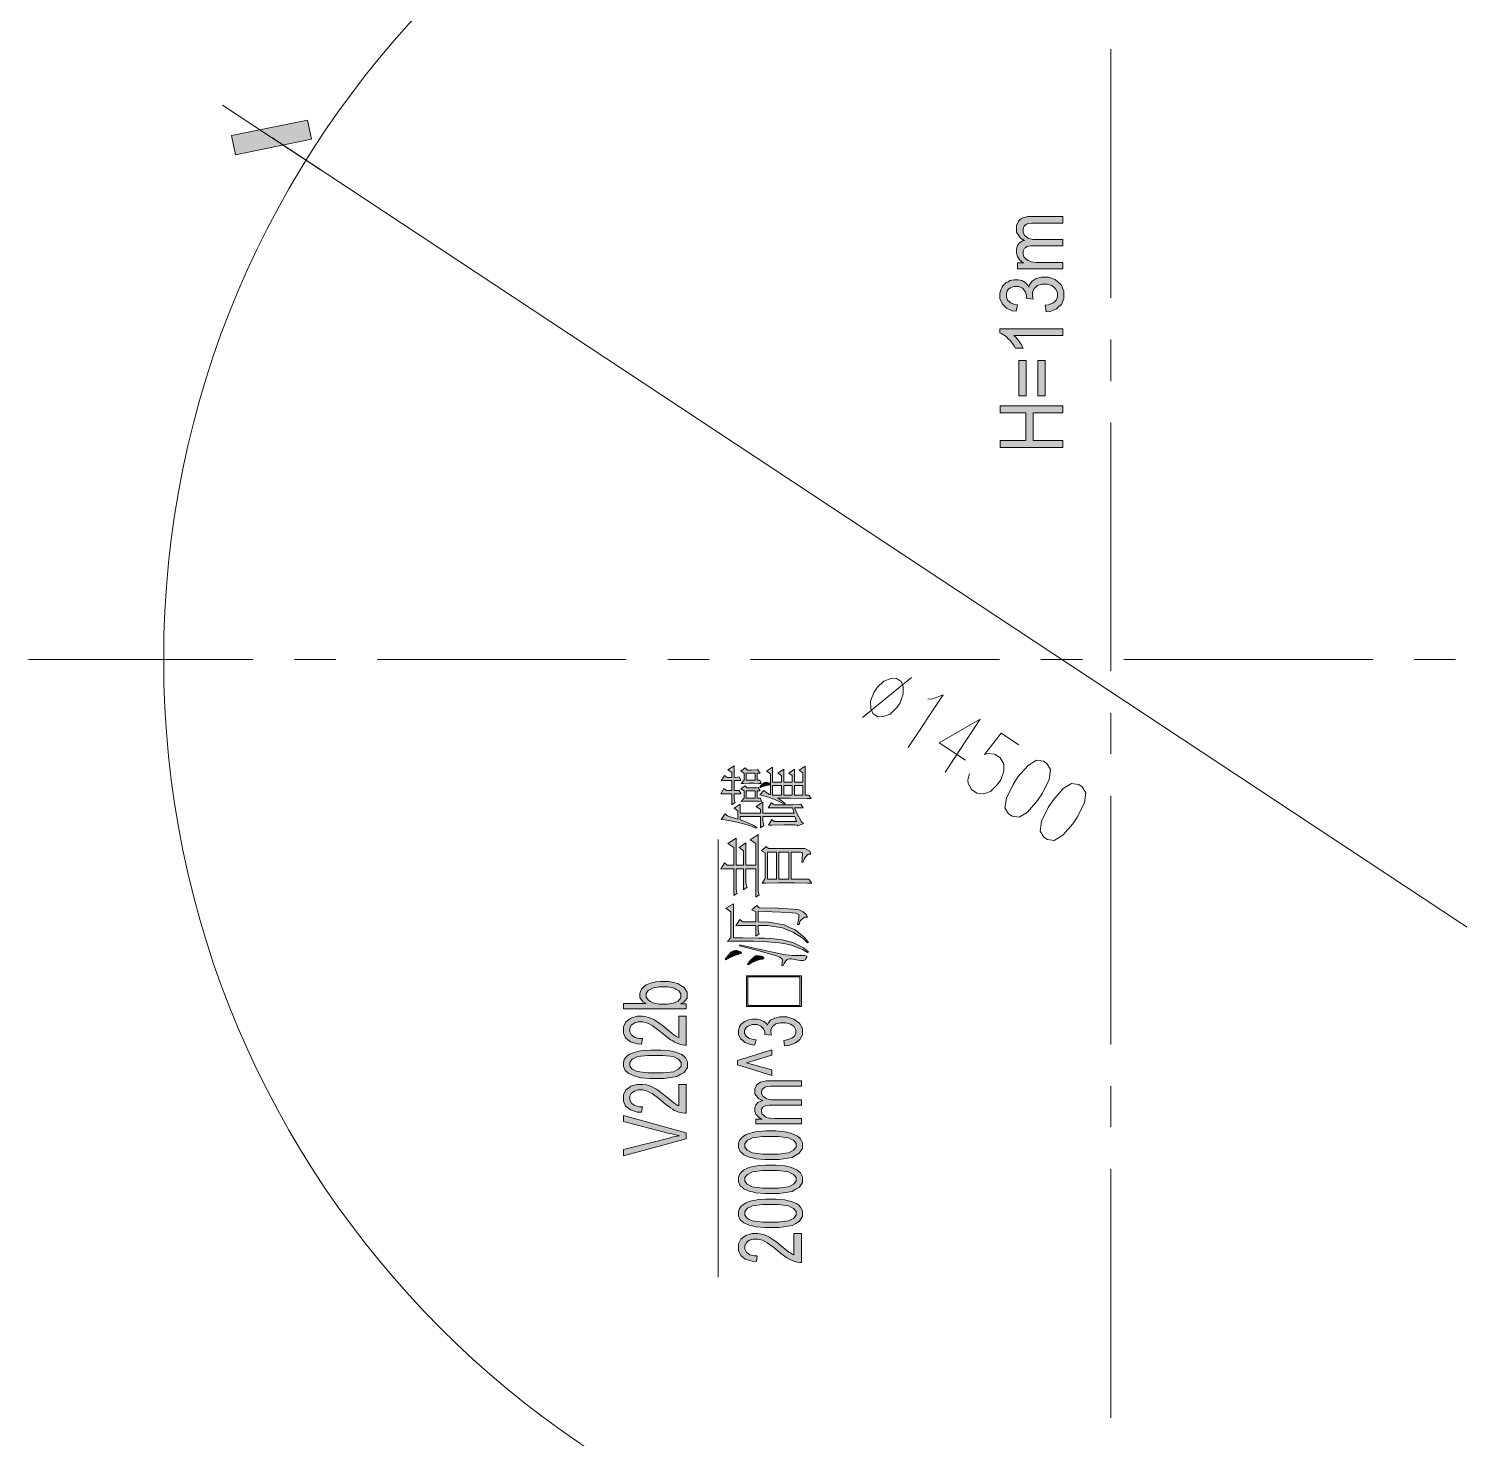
# Model space of a CAD drawing. Header units: millimetres. Extents: x 568 to 3948041, y -25191 to 63890.
# Drawn here: x 3867323 to 3878275, y 17324 to 28116 of the extents above; entities that cross this region are included whole.
import ezdxf

# ---------------------------------------------------------------- set-up
doc = ezdxf.new("R2010")
doc.units = ezdxf.units.MM

msp = doc.modelspace()

# ---------------------------------------------------------------- hatches: boundary and pattern name
h = msp.add_hatch(color=0)
h.dxf.hatch_style = 2
h.paths.add_polyline_path([(3869459, 27416), (3869489, 27269), (3868907, 27150), (3868877, 27297)])
h = msp.add_hatch(color=0)
h.dxf.hatch_style = 2
h.paths.add_polyline_path([(3875240, 26277), (3874892, 26277), (3874892, 26322), (3874941, 26322), (3874928, 26329), (3874907, 26347), (3874900, 26359), (3874892, 26371), (3874884, 26397), (3874884, 26412), (3874884, 26428), (3874892, 26455), (3874900, 26466), (3874908, 26476), (3874931, 26491), (3874945, 26495), (3874915, 26513), (3874884, 26558), (3874884, 26587), (3874884, 26609), (3874899, 26642), (3874913, 26654), (3874927, 26666), (3874971, 26678), (3875001, 26678), (3875240, 26678), (3875240, 26628), (3875020, 26628), (3875003, 26628), (3874978, 26625), (3874969, 26623), (3874962, 26620), (3874950, 26612), (3874944, 26605), (3874940, 26599), (3874935, 26584), (3874935, 26575), (3874935, 26559), (3874947, 26533), (3874960, 26524), (3874972, 26513), (3875010, 26503), (3875038, 26503), (3875240, 26503), (3875240, 26453), (3875013, 26453), (3874994, 26453), (3874965, 26447), (3874955, 26441), (3874945, 26435), (3874935, 26414), (3874935, 26400), (3874935, 26390), (3874941, 26370), (3874948, 26362), (3874955, 26353), (3874974, 26340), (3874987, 26336), (3874999, 26331), (3875036, 26327), (3875059, 26327), (3875240, 26327)])
h = msp.add_hatch(color=0)
h.dxf.hatch_style = 2
h.paths.add_polyline_path([(3875113, 25948), (3875105, 25998), (3875130, 26002), (3875166, 26016), (3875177, 26027), (3875188, 26037), (3875199, 26062), (3875199, 26077), (3875199, 26095), (3875184, 26125), (3875170, 26137), (3875156, 26149), (3875120, 26161), (3875099, 26161), (3875079, 26161), (3875045, 26150), (3875032, 26138), (3875019, 26127), (3875006, 26099), (3875006, 26081), (3875006, 26074), (3875009, 26056), (3875012, 26046), (3874960, 26052), (3874961, 26054), (3874961, 26058), (3874961, 26075), (3874951, 26104), (3874941, 26117), (3874931, 26130), (3874902, 26143), (3874881, 26143), (3874865, 26143), (3874838, 26133), (3874827, 26124), (3874817, 26115), (3874807, 26090), (3874807, 26076), (3874807, 26062), (3874817, 26037), (3874828, 26027), (3874839, 26018), (3874871, 26005), (3874893, 26002), (3874882, 25952), (3874852, 25957), (3874807, 25977), (3874791, 25994), (3874774, 26010), (3874758, 26051), (3874758, 26074), (3874758, 26091), (3874767, 26122), (3874775, 26136), (3874783, 26150), (3874806, 26172), (3874820, 26179), (3874835, 26187), (3874866, 26194), (3874883, 26194), (3874898, 26194), (3874926, 26187), (3874939, 26180), (3874952, 26172), (3874972, 26152), (3874979, 26138), (3874985, 26156), (3875005, 26184), (3875020, 26194), (3875036, 26204), (3875074, 26214), (3875098, 26214), (3875129, 26214), (3875182, 26195), (3875204, 26175), (3875226, 26156), (3875248, 26106), (3875248, 26077), (3875248, 26050), (3875229, 26005), (3875210, 25988), (3875191, 25970), (3875143, 25950)])
h = msp.add_hatch(color=0)
h.dxf.hatch_style = 2
h.paths.add_polyline_path([(3875240, 25818), (3875240, 25768), (3874865, 25768), (3874874, 25759), (3874895, 25736), (3874905, 25721), (3874915, 25707), (3874931, 25680), (3874935, 25669), (3874878, 25669), (3874867, 25689), (3874839, 25727), (3874822, 25742), (3874805, 25758), (3874773, 25780), (3874758, 25787), (3874758, 25818)])
h = msp.add_hatch(color=0)
h.dxf.hatch_style = 2
h.paths.add_polyline_path([(3874958, 25575), (3874958, 25306), (3874903, 25306), (3874903, 25575)])
h = msp.add_hatch(color=0)
h.dxf.hatch_style = 2
h.paths.add_polyline_path([(3875104, 25575), (3875104, 25306), (3875048, 25306), (3875048, 25575)])
h = msp.add_hatch(color=0)
h.dxf.hatch_style = 2
h.paths.add_polyline_path([(3875240, 24909), (3874760, 24909), (3874760, 24962), (3874957, 24962), (3874957, 25175), (3874760, 25175), (3874760, 25228), (3875240, 25228), (3875240, 25175), (3875013, 25175), (3875013, 24962), (3875240, 24962)])
h = msp.add_hatch(color=0)
h.dxf.hatch_style = 2
h.paths.add_polyline_path([(3872705, 22360), (3872680, 22360), (3872640, 22359), (3872623, 22358), (3872650, 22399), (3872670, 22384), (3872705, 22384), (3872705, 22421), (3872676, 22441), (3872723, 22473), (3872723, 22384), (3872730, 22384), (3872749, 22385), (3872761, 22387), (3872775, 22360), (3872723, 22360), (3872723, 22284), (3872761, 22284), (3872778, 22257), (3872761, 22258), (3872733, 22259), (3872723, 22259), (3872723, 22241), (3872723, 22228), (3872727, 22203), (3872732, 22192), (3872705, 22173), (3872705, 22259), (3872676, 22259), (3872634, 22258), (3872621, 22257), (3872644, 22299), (3872664, 22284), (3872705, 22284)])
h = msp.add_hatch(color=0)
h.paths.add_polyline_path([(3872931, 22337), (3872912, 22338), (3872873, 22340), (3872854, 22340), (3872835, 22340), (3872797, 22338), (3872778, 22337), (3872799, 22362), (3872799, 22417), (3872775, 22431), (3872808, 22456), (3872825, 22440), (3872856, 22440), (3872895, 22441), (3872904, 22441), (3872922, 22417), (3872901, 22417), (3872901, 22362), (3872919, 22362)])
h.paths.add_polyline_path([(3872816, 22362), (3872884, 22362), (3872884, 22417), (3872816, 22417)])
h = msp.add_hatch(color=0)
h.paths.add_polyline_path([(3873056, 22225), (3873072, 22214), (3873102, 22194), (3873115, 22184), (3873106, 22179), (3873083, 22193), (3873035, 22215), (3873012, 22223), (3872987, 22232), (3872941, 22246), (3872919, 22251), (3872952, 22284), (3872957, 22278), (3872970, 22268), (3872976, 22264), (3872983, 22261), (3872995, 22254), (3873001, 22251), (3873001, 22411), (3872972, 22431), (3873018, 22462), (3873018, 22347), (3873085, 22347), (3873085, 22399), (3873059, 22417), (3873103, 22446), (3873103, 22347), (3873167, 22347), (3873167, 22399), (3873141, 22417), (3873185, 22446), (3873185, 22347), (3873249, 22347), (3873249, 22419), (3873220, 22440), (3873267, 22470), (3873267, 22249), (3873296, 22249), (3873314, 22223), (3873283, 22223), (3873154, 22225)])
h.paths.add_polyline_path([(3873018, 22249), (3873085, 22249), (3873085, 22323), (3873018, 22323)])
h.paths.add_polyline_path([(3873103, 22249), (3873167, 22249), (3873167, 22323), (3873103, 22323)])
h.paths.add_polyline_path([(3873185, 22249), (3873249, 22249), (3873249, 22323), (3873185, 22323)])
h = msp.add_hatch(color=0)
h.dxf.hatch_style = 2
h.paths.add_polyline_path([(3872919, 22308), (3872929, 22321), (3872945, 22337), (3872952, 22340), (3872957, 22344), (3872969, 22347), (3872974, 22346), (3872980, 22346), (3872989, 22343), (3872993, 22340), (3872995, 22338), (3872998, 22333), (3872998, 22328), (3872986, 22324), (3872974, 22323), (3872960, 22320), (3872933, 22311), (3872922, 22305)])
h = msp.add_hatch(color=0)
h.paths.add_polyline_path([(3872933, 22200), (3872913, 22201), (3872873, 22202), (3872854, 22202), (3872835, 22202), (3872797, 22201), (3872778, 22200), (3872799, 22225), (3872799, 22280), (3872775, 22296), (3872808, 22319), (3872822, 22305), (3872854, 22305), (3872897, 22305), (3872907, 22306), (3872922, 22282), (3872901, 22282), (3872901, 22225), (3872925, 22225)])
h.paths.add_polyline_path([(3872816, 22225), (3872884, 22225), (3872884, 22282), (3872816, 22282)])
h = msp.add_hatch(color=0)
h.dxf.hatch_style = 2
h.paths.add_polyline_path([(3873170, 22151), (3872983, 22151), (3873009, 22190), (3873033, 22175), (3873056, 22175), (3873112, 22175), (3873144, 22175), (3873176, 22175), (3873221, 22176), (3873235, 22178), (3873252, 22151), (3873185, 22151), (3873205, 22105), (3873240, 22045), (3873255, 22030), (3873211, 22014), (3873205, 22017), (3873189, 22020), (3873179, 22020), (3873109, 22020), (3873012, 22019), (3872986, 22018), (3873012, 22061), (3873030, 22046), (3873200, 22046), (3873188, 22085), (3872942, 22085), (3872942, 22065), (3872942, 22052), (3872947, 22027), (3872951, 22016), (3872925, 21998), (3872925, 22085), (3872770, 22085), (3872770, 22058), (3872805, 22046), (3872868, 22018), (3872896, 22001), (3872890, 21995), (3872857, 22010), (3872788, 22032), (3872754, 22039), (3872720, 22047), (3872654, 22058), (3872623, 22061), (3872656, 22106), (3872670, 22090), (3872694, 22082), (3872735, 22069), (3872752, 22063), (3872752, 22128), (3872723, 22149), (3872770, 22179), (3872770, 22110), (3872925, 22110), (3872925, 22139), (3872892, 22161), (3872942, 22194), (3872942, 22110), (3873182, 22110)])
h = msp.add_hatch(color=0)
h.dxf.hatch_style = 2
h.paths.add_polyline_path([(3872621, 21682), (3872650, 21731), (3872670, 21713), (3872721, 21713), (3872721, 21846), (3872676, 21877), (3872738, 21918), (3872738, 21713), (3872796, 21713), (3872796, 21821), (3872761, 21848), (3872814, 21883), (3872814, 21713), (3872890, 21713), (3872890, 21877), (3872846, 21907), (3872907, 21948), (3872907, 21535), (3872907, 21521), (3872911, 21497), (3872916, 21486), (3872890, 21467), (3872890, 21684), (3872814, 21684), (3872814, 21592), (3872814, 21579), (3872818, 21554), (3872822, 21543), (3872796, 21524), (3872796, 21684), (3872738, 21684), (3872738, 21547), (3872738, 21533), (3872742, 21509), (3872746, 21498), (3872721, 21480), (3872721, 21684), (3872694, 21684), (3872644, 21683)])
h = msp.add_hatch(color=0)
h.paths.add_polyline_path([(3872937, 21574), (3872960, 21609), (3872960, 21807), (3872934, 21821), (3872969, 21854), (3872986, 21840), (3873235, 21840), (3873265, 21840), (3873303, 21818), (3873311, 21795), (3873290, 21795), (3873261, 21765), (3873252, 21736), (3873241, 21736), (3873244, 21765), (3873246, 21799), (3873246, 21803), (3873245, 21807), (3873235, 21811), (3873227, 21811), (3873159, 21811), (3873159, 21604), (3873296, 21604), (3873317, 21574), (3873285, 21574), (3873189, 21576), (3873125, 21576), (3873062, 21576), (3872967, 21574)])
h.paths.add_polyline_path([(3873065, 21604), (3873141, 21604), (3873141, 21811), (3873065, 21811)])
h.paths.add_polyline_path([(3872978, 21604), (3873048, 21604), (3873048, 21811), (3872978, 21811)])
h = msp.add_hatch(color=0)
h.dxf.hatch_style = 2
h.paths.add_polyline_path([(3872673, 21127), (3872699, 21156), (3872699, 21355), (3872661, 21382), (3872718, 21416), (3872718, 21156), (3872790, 21156), (3872910, 21154), (3872957, 21153), (3873004, 21151), (3873091, 21140), (3873132, 21129), (3873173, 21119), (3873254, 21079), (3873293, 21049), (3873285, 21043), (3873247, 21067), (3873163, 21100), (3873116, 21109), (3873071, 21118), (3872949, 21128), (3872874, 21129), (3872798, 21129), (3872699, 21129)])
h = msp.add_hatch(color=0)
h.dxf.hatch_style = 2
h.paths.add_polyline_path([(3872890, 21168), (3872890, 21250), (3872831, 21251), (3872755, 21250), (3872737, 21248), (3872767, 21295), (3872787, 21279), (3872890, 21277), (3872890, 21355), (3872860, 21369), (3872898, 21402), (3872916, 21385), (3873055, 21382), (3873213, 21372), (3873232, 21364), (3873251, 21356), (3873277, 21332), (3873285, 21315), (3873263, 21315), (3873230, 21286), (3873220, 21258), (3873208, 21258), (3873213, 21280), (3873218, 21311), (3873219, 21321), (3873220, 21331), (3873195, 21344), (3873170, 21347), (3873146, 21350), (3873014, 21356), (3872907, 21359), (3872907, 21277), (3872986, 21276), (3873107, 21255), (3873148, 21236), (3873190, 21217), (3873263, 21159), (3873293, 21121), (3873285, 21117), (3873251, 21150), (3873176, 21199), (3873135, 21215), (3873094, 21232), (3872980, 21249), (3872907, 21250), (3872907, 21236), (3872907, 21223), (3872911, 21198), (3872916, 21187)])
h = msp.add_hatch(color=0)
h.dxf.hatch_style = 2
h.paths.add_polyline_path([(3872656, 20993), (3872675, 21019), (3872703, 21049), (3872713, 21052), (3872722, 21055), (3872735, 21058), (3872737, 21058), (3872745, 21058), (3872759, 21054), (3872767, 21050), (3872774, 21047), (3872781, 21043), (3872781, 21038), (3872768, 21032), (3872755, 21029), (3872735, 21024), (3872688, 21003), (3872661, 20988)])
h = msp.add_hatch(color=0)
h.dxf.hatch_style = 2
h.paths.add_polyline_path([(3872767, 21103), (3872912, 21070), (3873078, 21034), (3873099, 21029), (3873120, 21025), (3873168, 21021), (3873194, 21021), (3873220, 21021), (3873255, 21021), (3873263, 21020), (3873271, 21019), (3873279, 21015), (3873279, 21011), (3873279, 21008), (3873275, 20999), (3873271, 20993), (3873268, 20988), (3873254, 20982), (3873244, 20982), (3873235, 20982), (3873213, 20985), (3873200, 20988), (3873186, 20991), (3873163, 20994), (3873156, 20994), (3873146, 20994), (3873130, 20989), (3873124, 20984), (3873118, 20979), (3873106, 20958), (3873100, 20943), (3873089, 20943), (3873091, 20963), (3873094, 20986), (3873093, 20989), (3873092, 20993), (3873080, 21003), (3873069, 21010), (3873056, 21016), (3872904, 21059), (3872764, 21094)])
h = msp.add_hatch(color=0)
h.dxf.hatch_style = 2
h.paths.add_polyline_path([(3872825, 20953), (3872849, 20985), (3872886, 21018), (3872900, 21018), (3872914, 21018), (3872934, 21015), (3872939, 21012), (3872945, 21008), (3872952, 21003), (3872952, 20999), (3872937, 20993), (3872922, 20990), (3872903, 20985), (3872857, 20964), (3872831, 20949)])
h = msp.add_hatch(color=0)
h.paths.add_polyline_path([(3872357, 20650), (3872357, 20611), (3871877, 20611), (3871877, 20653), (3872049, 20653), (3872025, 20666), (3872002, 20699), (3872002, 20719), (3872002, 20730), (3872009, 20752), (3872015, 20762), (3872022, 20771), (3872039, 20788), (3872051, 20795), (3872063, 20801), (3872091, 20812), (3872107, 20815), (3872124, 20819), (3872159, 20822), (3872178, 20822), (3872223, 20822), (3872292, 20807), (3872316, 20791), (3872341, 20776), (3872365, 20739), (3872365, 20717), (3872365, 20695), (3872339, 20662), (3872314, 20650)])
h.paths.add_polyline_path([(3872181, 20649), (3872212, 20649), (3872257, 20655), (3872272, 20661), (3872294, 20671), (3872316, 20697), (3872316, 20714), (3872316, 20727), (3872300, 20750), (3872283, 20760), (3872266, 20770), (3872216, 20780), (3872183, 20780), (3872149, 20780), (3872099, 20771), (3872082, 20761), (3872066, 20752), (3872050, 20729), (3872050, 20715), (3872050, 20702), (3872067, 20679), (3872084, 20669), (3872101, 20659), (3872149, 20649)])
h = msp.add_hatch(color=0)
h.paths.add_polyline_path([(3873238, 20629), (3872819, 20629), (3872819, 20864), (3873238, 20864)])
h.paths.add_polyline_path([(3873227, 20637), (3873227, 20857), (3872829, 20857), (3872829, 20637)])
h = msp.add_hatch(color=0)
h.dxf.hatch_style = 2
h.paths.add_polyline_path([(3872301, 20556), (3872357, 20556), (3872357, 20335), (3872347, 20334), (3872326, 20336), (3872316, 20339), (3872300, 20343), (3872268, 20357), (3872253, 20366), (3872237, 20376), (3872201, 20402), (3872180, 20420), (3872148, 20447), (3872097, 20484), (3872079, 20494), (3872060, 20503), (3872025, 20513), (3872008, 20513), (3871990, 20513), (3871961, 20505), (3871949, 20496), (3871936, 20487), (3871924, 20464), (3871924, 20450), (3871924, 20435), (3871937, 20411), (3871950, 20402), (3871963, 20393), (3871998, 20385), (3872021, 20384), (3872014, 20342), (3871981, 20344), (3871929, 20360), (3871911, 20375), (3871893, 20389), (3871876, 20427), (3871876, 20451), (3871876, 20475), (3871895, 20513), (3871914, 20528), (3871933, 20541), (3871981, 20556), (3872009, 20556), (3872023, 20556), (3872052, 20551), (3872066, 20547), (3872079, 20544), (3872109, 20530), (3872124, 20520), (3872139, 20510), (3872182, 20479), (3872208, 20456), (3872231, 20438), (3872261, 20414), (3872269, 20409), (3872277, 20404), (3872293, 20395), (3872301, 20392)])
h = msp.add_hatch(color=0)
h.dxf.hatch_style = 2
h.paths.add_polyline_path([(3873110, 20330), (3873103, 20371), (3873128, 20375), (3873164, 20387), (3873175, 20395), (3873186, 20404), (3873197, 20425), (3873197, 20437), (3873197, 20452), (3873182, 20476), (3873168, 20487), (3873154, 20496), (3873118, 20506), (3873097, 20506), (3873077, 20506), (3873043, 20497), (3873031, 20487), (3873017, 20478), (3873004, 20455), (3873004, 20440), (3873004, 20435), (3873007, 20420), (3873010, 20411), (3872958, 20416), (3872959, 20418), (3872959, 20421), (3872959, 20436), (3872949, 20459), (3872939, 20470), (3872929, 20480), (3872900, 20491), (3872879, 20491), (3872863, 20491), (3872836, 20483), (3872825, 20476), (3872815, 20468), (3872804, 20449), (3872804, 20436), (3872804, 20424), (3872816, 20404), (3872826, 20396), (3872837, 20388), (3872869, 20378), (3872891, 20376), (3872880, 20334), (3872850, 20338), (3872805, 20355), (3872789, 20369), (3872772, 20382), (3872756, 20415), (3872756, 20435), (3872756, 20449), (3872765, 20474), (3872773, 20486), (3872781, 20497), (3872804, 20515), (3872819, 20521), (3872833, 20528), (3872864, 20534), (3872881, 20534), (3872896, 20534), (3872924, 20528), (3872937, 20521), (3872950, 20516), (3872970, 20499), (3872977, 20487), (3872983, 20502), (3873003, 20525), (3873018, 20534), (3873034, 20541), (3873072, 20550), (3873096, 20550), (3873127, 20550), (3873180, 20534), (3873202, 20518), (3873224, 20502), (3873246, 20461), (3873246, 20436), (3873246, 20414), (3873227, 20378), (3873208, 20363), (3873189, 20349), (3873141, 20332)])
h = msp.add_hatch(color=0)
h.paths.add_polyline_path([(3872121, 20079), (3872079, 20079), (3872009, 20085), (3871984, 20091), (3871958, 20098), (3871917, 20116), (3871904, 20127), (3871889, 20139), (3871876, 20170), (3871876, 20188), (3871876, 20202), (3871883, 20225), (3871891, 20236), (3871899, 20246), (3871921, 20262), (3871936, 20269), (3871951, 20276), (3871987, 20286), (3872007, 20290), (3872028, 20294), (3872085, 20297), (3872121, 20297), (3872163, 20297), (3872231, 20291), (3872257, 20285), (3872283, 20279), (3872323, 20262), (3872338, 20249), (3872351, 20237), (3872366, 20207), (3872366, 20188), (3872366, 20164), (3872341, 20126), (3872316, 20112), (3872286, 20095), (3872189, 20079)])
h.paths.add_polyline_path([(3872121, 20121), (3872180, 20121), (3872259, 20131), (3872278, 20141), (3872297, 20150), (3872317, 20174), (3872317, 20188), (3872317, 20202), (3872297, 20226), (3872278, 20236), (3872259, 20246), (3872180, 20256), (3872121, 20256), (3872062, 20256), (3871983, 20246), (3871964, 20236), (3871944, 20227), (3871924, 20202), (3871924, 20188), (3871924, 20174), (3871942, 20151), (3871959, 20142), (3871981, 20132), (3872062, 20121)])
h = msp.add_hatch(color=0)
h.dxf.hatch_style = 2
h.paths.add_polyline_path([(3873012, 20145), (3873012, 20103), (3872750, 20183), (3872750, 20217), (3873012, 20298), (3873012, 20257), (3872818, 20200)])
h = msp.add_hatch(color=0)
h.dxf.hatch_style = 2
h.paths.add_polyline_path([(3873238, 19731), (3872890, 19731), (3872890, 19767), (3872939, 19767), (3872926, 19773), (3872905, 19788), (3872898, 19798), (3872890, 19807), (3872882, 19829), (3872882, 19841), (3872882, 19854), (3872890, 19876), (3872898, 19886), (3872906, 19894), (3872929, 19906), (3872943, 19910), (3872913, 19924), (3872882, 19962), (3872882, 19985), (3872882, 20003), (3872897, 20031), (3872911, 20041), (3872925, 20050), (3872969, 20060), (3872999, 20060), (3873238, 20060), (3873238, 20019), (3873018, 20019), (3873001, 20019), (3872976, 20017), (3872967, 20015), (3872960, 20013), (3872948, 20006), (3872942, 20000), (3872938, 19995), (3872933, 19983), (3872933, 19976), (3872933, 19963), (3872945, 19942), (3872958, 19933), (3872970, 19924), (3873008, 19916), (3873036, 19916), (3873238, 19916), (3873238, 19875), (3873012, 19875), (3872992, 19875), (3872963, 19870), (3872953, 19865), (3872943, 19860), (3872933, 19843), (3872933, 19832), (3872933, 19823), (3872939, 19807), (3872946, 19800), (3872953, 19792), (3872972, 19781), (3872984, 19778), (3872997, 19775), (3873034, 19772), (3873057, 19772), (3873238, 19772)])
h = msp.add_hatch(color=0)
h.dxf.hatch_style = 2
h.paths.add_polyline_path([(3872301, 20034), (3872357, 20034), (3872357, 19813), (3872347, 19813), (3872326, 19815), (3872316, 19818), (3872300, 19822), (3872268, 19835), (3872253, 19845), (3872237, 19854), (3872201, 19881), (3872180, 19898), (3872148, 19926), (3872097, 19963), (3872079, 19972), (3872060, 19982), (3872025, 19992), (3872008, 19992), (3871990, 19992), (3871961, 19983), (3871949, 19974), (3871936, 19965), (3871924, 19943), (3871924, 19929), (3871924, 19914), (3871937, 19890), (3871950, 19881), (3871963, 19872), (3871998, 19863), (3872021, 19863), (3872014, 19820), (3871981, 19822), (3871929, 19839), (3871911, 19854), (3871893, 19867), (3871876, 19905), (3871876, 19930), (3871876, 19954), (3871895, 19992), (3871914, 20006), (3871933, 20020), (3871981, 20034), (3872009, 20034), (3872023, 20034), (3872052, 20030), (3872066, 20026), (3872079, 20022), (3872109, 20008), (3872124, 19999), (3872139, 19989), (3872182, 19957), (3872208, 19935), (3872231, 19917), (3872261, 19893), (3872269, 19888), (3872277, 19883), (3872293, 19873), (3872301, 19870)])
h = msp.add_hatch(color=0)
h.dxf.hatch_style = 2
h.paths.add_polyline_path([(3872357, 19618), (3871877, 19488), (3871877, 19536), (3872226, 19623), (3872247, 19629), (3872287, 19637), (3872305, 19641), (3872285, 19645), (3872246, 19654), (3872226, 19659), (3871877, 19750), (3871877, 19795), (3872357, 19664)])
h = msp.add_hatch(color=0)
h.paths.add_polyline_path([(3873001, 19459), (3872958, 19459), (3872890, 19465), (3872864, 19471), (3872838, 19477), (3872798, 19495), (3872784, 19507), (3872770, 19519), (3872756, 19550), (3872756, 19568), (3872756, 19581), (3872764, 19605), (3872771, 19615), (3872779, 19625), (3872802, 19642), (3872816, 19649), (3872831, 19655), (3872866, 19666), (3872888, 19670), (3872909, 19674), (3872965, 19677), (3873001, 19677), (3873043, 19677), (3873112, 19671), (3873138, 19665), (3873163, 19659), (3873204, 19641), (3873218, 19629), (3873232, 19617), (3873246, 19586), (3873246, 19568), (3873246, 19544), (3873221, 19506), (3873196, 19491), (3873167, 19475), (3873069, 19459)])
h.paths.add_polyline_path([(3873001, 19500), (3873060, 19500), (3873139, 19510), (3873159, 19520), (3873178, 19530), (3873198, 19554), (3873198, 19568), (3873198, 19582), (3873178, 19606), (3873158, 19615), (3873139, 19625), (3873060, 19635), (3873001, 19635), (3872942, 19635), (3872863, 19625), (3872844, 19615), (3872825, 19606), (3872805, 19582), (3872805, 19567), (3872805, 19553), (3872822, 19530), (3872839, 19522), (3872861, 19511), (3872942, 19500)])
h = msp.add_hatch(color=0)
h.paths.add_polyline_path([(3873001, 19198), (3872958, 19198), (3872890, 19204), (3872864, 19210), (3872838, 19216), (3872798, 19234), (3872784, 19247), (3872770, 19258), (3872756, 19288), (3872756, 19307), (3872756, 19320), (3872764, 19344), (3872771, 19354), (3872779, 19364), (3872802, 19382), (3872816, 19388), (3872831, 19395), (3872866, 19405), (3872888, 19408), (3872909, 19412), (3872965, 19416), (3873001, 19416), (3873043, 19416), (3873112, 19410), (3873138, 19404), (3873163, 19398), (3873204, 19380), (3873218, 19368), (3873232, 19356), (3873246, 19326), (3873246, 19307), (3873246, 19283), (3873221, 19244), (3873196, 19231), (3873167, 19214), (3873069, 19198)])
h.paths.add_polyline_path([(3873001, 19240), (3873060, 19240), (3873139, 19250), (3873159, 19260), (3873178, 19269), (3873198, 19293), (3873198, 19307), (3873198, 19321), (3873178, 19345), (3873158, 19354), (3873139, 19364), (3873060, 19374), (3873001, 19374), (3872942, 19374), (3872863, 19364), (3872844, 19354), (3872825, 19345), (3872805, 19321), (3872805, 19307), (3872805, 19292), (3872822, 19269), (3872839, 19261), (3872861, 19250), (3872942, 19240)])
h = msp.add_hatch(color=0)
h.paths.add_polyline_path([(3873001, 18937), (3872958, 18937), (3872890, 18943), (3872864, 18950), (3872838, 18956), (3872798, 18974), (3872784, 18985), (3872770, 18997), (3872756, 19028), (3872756, 19046), (3872756, 19060), (3872764, 19083), (3872771, 19094), (3872779, 19104), (3872802, 19120), (3872816, 19127), (3872831, 19134), (3872866, 19144), (3872888, 19148), (3872909, 19152), (3872965, 19155), (3873001, 19155), (3873043, 19155), (3873112, 19149), (3873138, 19143), (3873163, 19137), (3873204, 19120), (3873218, 19108), (3873232, 19095), (3873246, 19065), (3873246, 19046), (3873246, 19022), (3873221, 18984), (3873196, 18970), (3873167, 18953), (3873069, 18937)])
h.paths.add_polyline_path([(3873001, 18979), (3873060, 18979), (3873139, 18989), (3873159, 18999), (3873178, 19008), (3873198, 19032), (3873198, 19046), (3873198, 19060), (3873178, 19084), (3873158, 19094), (3873139, 19104), (3873060, 19114), (3873001, 19114), (3872942, 19114), (3872863, 19104), (3872844, 19094), (3872825, 19085), (3872805, 19060), (3872805, 19046), (3872805, 19032), (3872822, 19009), (3872839, 19000), (3872861, 18990), (3872942, 18979)])
h = msp.add_hatch(color=0)
h.dxf.hatch_style = 2
h.paths.add_polyline_path([(3873181, 18893), (3873238, 18893), (3873238, 18671), (3873227, 18671), (3873207, 18673), (3873197, 18676), (3873181, 18680), (3873149, 18694), (3873133, 18703), (3873117, 18713), (3873081, 18739), (3873061, 18757), (3873028, 18784), (3872977, 18821), (3872959, 18830), (3872940, 18840), (3872904, 18850), (3872888, 18850), (3872870, 18850), (3872841, 18841), (3872829, 18833), (3872817, 18823), (3872805, 18801), (3872805, 18787), (3872805, 18772), (3872818, 18748), (3872831, 18739), (3872843, 18730), (3872879, 18721), (3872901, 18721), (3872895, 18678), (3872861, 18681), (3872809, 18697), (3872791, 18712), (3872774, 18725), (3872756, 18763), (3872756, 18788), (3872756, 18812), (3872775, 18850), (3872794, 18864), (3872813, 18878), (3872861, 18893), (3872889, 18893), (3872904, 18893), (3872932, 18888), (3872946, 18884), (3872960, 18880), (3872989, 18866), (3873005, 18857), (3873020, 18847), (3873062, 18815), (3873089, 18793), (3873111, 18775), (3873141, 18750), (3873149, 18746), (3873157, 18741), (3873173, 18731), (3873181, 18728)])

# ---------------------------------------------------------------- linework, layer by layer
at = {"color": 0, "lineweight": 0}
for points in [[(3875606, 26053), (3875606, 27958)], [(3869558, 27035), (3868807, 27531)], [(3881275, 19293), (3869185, 27282)], [(3875606, 25418), (3875606, 25736)], [(3875606, 23196), (3875606, 25100)], [(3867323, 23287), (3869040, 23287)], [(3869358, 23287), (3869675, 23287)], [(3869992, 23287), (3871897, 23287)], [(3872215, 23287), (3872532, 23287)], [(3872850, 23287), (3874754, 23287)], [(3875071, 23287), (3875389, 23287)], [(3875706, 23287), (3877611, 23287)], [(3877929, 23287), (3878245, 23287)], [(3874081, 23148), (3873706, 22843)], [(3874205, 22983), (3874245, 22985), (3874323, 23016), (3874056, 22612)], [(3874606, 22829), (3874293, 22648), (3874495, 22515)], [(3874606, 22829), (3874339, 22425)], [(3875606, 22561), (3875606, 22879)], [(3874903, 22633), (3874768, 22722), (3874640, 22558), (3874666, 22568), (3874719, 22561), (3874760, 22534), (3874787, 22488), (3874789, 22431), (3874764, 22365), (3874738, 22327), (3874687, 22277), (3874634, 22257), (3874582, 22264), (3874541, 22291), (3874514, 22337), (3874513, 22365), (3874525, 22412)], [(3875606, 20339), (3875606, 22244)], [(3872600, 18559), (3872600, 21909)], [(3875606, 19705), (3875606, 20022)], [(3875606, 17482), (3875606, 19387)]]:
    msp.add_lwpolyline(points, dxfattribs=at)
for points in [[(3869459, 27416), (3869489, 27269), (3868907, 27150), (3868877, 27297)], [(3875240, 26277), (3874892, 26277), (3874892, 26322), (3874941, 26322), (3874928, 26329), (3874907, 26347), (3874900, 26359), (3874892, 26371), (3874884, 26397), (3874884, 26412), (3874884, 26428), (3874892, 26455), (3874900, 26466), (3874908, 26476), (3874931, 26491), (3874945, 26495), (3874915, 26513), (3874884, 26558), (3874884, 26587), (3874884, 26609), (3874899, 26642), (3874913, 26654), (3874927, 26666), (3874971, 26678), (3875001, 26678), (3875240, 26678), (3875240, 26628), (3875020, 26628), (3875003, 26628), (3874978, 26625), (3874969, 26623), (3874962, 26620), (3874950, 26612), (3874944, 26605), (3874940, 26599), (3874935, 26584), (3874935, 26575), (3874935, 26559), (3874947, 26533), (3874960, 26524), (3874972, 26513), (3875010, 26503), (3875038, 26503), (3875240, 26503), (3875240, 26453), (3875013, 26453), (3874994, 26453), (3874965, 26447), (3874955, 26441), (3874945, 26435), (3874935, 26414), (3874935, 26400), (3874935, 26390), (3874941, 26370), (3874948, 26362), (3874955, 26353), (3874974, 26340), (3874987, 26336), (3874999, 26331), (3875036, 26327), (3875059, 26327), (3875240, 26327)], [(3875113, 25948), (3875105, 25998), (3875130, 26002), (3875166, 26016), (3875177, 26027), (3875188, 26037), (3875199, 26062), (3875199, 26077), (3875199, 26095), (3875184, 26125), (3875170, 26137), (3875156, 26149), (3875120, 26161), (3875099, 26161), (3875079, 26161), (3875045, 26150), (3875032, 26138), (3875019, 26127), (3875006, 26099), (3875006, 26081), (3875006, 26074), (3875009, 26056), (3875012, 26046), (3874960, 26052), (3874961, 26054), (3874961, 26058), (3874961, 26075), (3874951, 26104), (3874941, 26117), (3874931, 26130), (3874902, 26143), (3874881, 26143), (3874865, 26143), (3874838, 26133), (3874827, 26124), (3874817, 26115), (3874807, 26090), (3874807, 26076), (3874807, 26062), (3874817, 26037), (3874828, 26027), (3874839, 26018), (3874871, 26005), (3874893, 26002), (3874882, 25952), (3874852, 25957), (3874807, 25977), (3874791, 25994), (3874774, 26010), (3874758, 26051), (3874758, 26074), (3874758, 26091), (3874767, 26122), (3874775, 26136), (3874783, 26150), (3874806, 26172), (3874820, 26179), (3874835, 26187), (3874866, 26194), (3874883, 26194), (3874898, 26194), (3874926, 26187), (3874939, 26180), (3874952, 26172), (3874972, 26152), (3874979, 26138), (3874985, 26156), (3875005, 26184), (3875020, 26194), (3875036, 26204), (3875074, 26214), (3875098, 26214), (3875129, 26214), (3875182, 26195), (3875204, 26175), (3875226, 26156), (3875248, 26106), (3875248, 26077), (3875248, 26050), (3875229, 26005), (3875210, 25988), (3875191, 25970), (3875143, 25950)], [(3875240, 25818), (3875240, 25768), (3874865, 25768), (3874874, 25759), (3874895, 25736), (3874905, 25721), (3874915, 25707), (3874931, 25680), (3874935, 25669), (3874878, 25669), (3874867, 25689), (3874839, 25727), (3874822, 25742), (3874805, 25758), (3874773, 25780), (3874758, 25787), (3874758, 25818)], [(3874958, 25575), (3874958, 25306), (3874903, 25306), (3874903, 25575)], [(3875104, 25575), (3875104, 25306), (3875048, 25306), (3875048, 25575)], [(3875240, 24909), (3874760, 24909), (3874760, 24962), (3874957, 24962), (3874957, 25175), (3874760, 25175), (3874760, 25228), (3875240, 25228), (3875240, 25175), (3875013, 25175), (3875013, 24962), (3875240, 24962)], [(3873963, 23143), (3873922, 23142), (3873870, 23121), (3873818, 23073), (3873793, 23034), (3873768, 22967), (3873770, 22911), (3873784, 22874), (3873824, 22847), (3873865, 22849), (3873917, 22869), (3873968, 22918), (3873994, 22956), (3874018, 23023), (3874017, 23080), (3874003, 23117)], [(3872705, 22360), (3872680, 22360), (3872640, 22359), (3872623, 22358), (3872650, 22399), (3872670, 22384), (3872705, 22384), (3872705, 22421), (3872676, 22441), (3872723, 22473), (3872723, 22384), (3872730, 22384), (3872749, 22385), (3872761, 22387), (3872775, 22360), (3872723, 22360), (3872723, 22284), (3872761, 22284), (3872778, 22257), (3872761, 22258), (3872733, 22259), (3872723, 22259), (3872723, 22241), (3872723, 22228), (3872727, 22203), (3872732, 22192), (3872705, 22173), (3872705, 22259), (3872676, 22259), (3872634, 22258), (3872621, 22257), (3872644, 22299), (3872664, 22284), (3872705, 22284)], [(3872931, 22337), (3872912, 22338), (3872873, 22340), (3872854, 22340), (3872835, 22340), (3872797, 22338), (3872778, 22337), (3872799, 22362), (3872799, 22417), (3872775, 22431), (3872808, 22456), (3872825, 22440), (3872856, 22440), (3872895, 22441), (3872904, 22441), (3872922, 22417), (3872901, 22417), (3872901, 22362), (3872919, 22362)], [(3873056, 22225), (3873072, 22214), (3873102, 22194), (3873115, 22184), (3873106, 22179), (3873083, 22193), (3873035, 22215), (3873012, 22223), (3872987, 22232), (3872941, 22246), (3872919, 22251), (3872952, 22284), (3872957, 22278), (3872970, 22268), (3872976, 22264), (3872983, 22261), (3872995, 22254), (3873001, 22251), (3873001, 22411), (3872972, 22431), (3873018, 22462), (3873018, 22347), (3873085, 22347), (3873085, 22399), (3873059, 22417), (3873103, 22446), (3873103, 22347), (3873167, 22347), (3873167, 22399), (3873141, 22417), (3873185, 22446), (3873185, 22347), (3873249, 22347), (3873249, 22419), (3873220, 22440), (3873267, 22470), (3873267, 22249), (3873296, 22249), (3873314, 22223), (3873283, 22223), (3873154, 22225)], [(3875091, 22508), (3875038, 22516), (3874973, 22476), (3874896, 22388), (3874858, 22330), (3874808, 22226), (3874796, 22150), (3874824, 22104), (3874851, 22087), (3874904, 22079), (3874969, 22118), (3875046, 22206), (3875085, 22264), (3875135, 22369), (3875146, 22444), (3875118, 22491)], [(3872816, 22362), (3872884, 22362), (3872884, 22417), (3872816, 22417)], [(3872919, 22308), (3872929, 22321), (3872945, 22337), (3872952, 22340), (3872957, 22344), (3872969, 22347), (3872974, 22346), (3872980, 22346), (3872989, 22343), (3872993, 22340), (3872995, 22338), (3872998, 22333), (3872998, 22328), (3872986, 22324), (3872974, 22323), (3872960, 22320), (3872933, 22311), (3872922, 22305)], [(3872933, 22200), (3872913, 22201), (3872873, 22202), (3872854, 22202), (3872835, 22202), (3872797, 22201), (3872778, 22200), (3872799, 22225), (3872799, 22280), (3872775, 22296), (3872808, 22319), (3872822, 22305), (3872854, 22305), (3872897, 22305), (3872907, 22306), (3872922, 22282), (3872901, 22282), (3872901, 22225), (3872925, 22225)], [(3872816, 22225), (3872884, 22225), (3872884, 22282), (3872816, 22282)], [(3873018, 22249), (3873085, 22249), (3873085, 22323), (3873018, 22323)], [(3873103, 22249), (3873167, 22249), (3873167, 22323), (3873103, 22323)], [(3873185, 22249), (3873249, 22249), (3873249, 22323), (3873185, 22323)], [(3875361, 22330), (3875307, 22337), (3875242, 22298), (3875165, 22210), (3875127, 22153), (3875077, 22048), (3875066, 21972), (3875093, 21926), (3875121, 21908), (3875174, 21900), (3875239, 21941), (3875316, 22028), (3875354, 22086), (3875404, 22191), (3875415, 22267), (3875388, 22312)], [(3873170, 22151), (3872983, 22151), (3873009, 22190), (3873033, 22175), (3873056, 22175), (3873112, 22175), (3873144, 22175), (3873176, 22175), (3873221, 22176), (3873235, 22178), (3873252, 22151), (3873185, 22151), (3873205, 22105), (3873240, 22045), (3873255, 22030), (3873211, 22014), (3873205, 22017), (3873189, 22020), (3873179, 22020), (3873109, 22020), (3873012, 22019), (3872986, 22018), (3873012, 22061), (3873030, 22046), (3873200, 22046), (3873188, 22085), (3872942, 22085), (3872942, 22065), (3872942, 22052), (3872947, 22027), (3872951, 22016), (3872925, 21998), (3872925, 22085), (3872770, 22085), (3872770, 22058), (3872805, 22046), (3872868, 22018), (3872896, 22001), (3872890, 21995), (3872857, 22010), (3872788, 22032), (3872754, 22039), (3872720, 22047), (3872654, 22058), (3872623, 22061), (3872656, 22106), (3872670, 22090), (3872694, 22082), (3872735, 22069), (3872752, 22063), (3872752, 22128), (3872723, 22149), (3872770, 22179), (3872770, 22110), (3872925, 22110), (3872925, 22139), (3872892, 22161), (3872942, 22194), (3872942, 22110), (3873182, 22110)], [(3872621, 21682), (3872650, 21731), (3872670, 21713), (3872721, 21713), (3872721, 21846), (3872676, 21877), (3872738, 21918), (3872738, 21713), (3872796, 21713), (3872796, 21821), (3872761, 21848), (3872814, 21883), (3872814, 21713), (3872890, 21713), (3872890, 21877), (3872846, 21907), (3872907, 21948), (3872907, 21535), (3872907, 21521), (3872911, 21497), (3872916, 21486), (3872890, 21467), (3872890, 21684), (3872814, 21684), (3872814, 21592), (3872814, 21579), (3872818, 21554), (3872822, 21543), (3872796, 21524), (3872796, 21684), (3872738, 21684), (3872738, 21547), (3872738, 21533), (3872742, 21509), (3872746, 21498), (3872721, 21480), (3872721, 21684), (3872694, 21684), (3872644, 21683)], [(3872937, 21574), (3872960, 21609), (3872960, 21807), (3872934, 21821), (3872969, 21854), (3872986, 21840), (3873235, 21840), (3873265, 21840), (3873303, 21818), (3873311, 21795), (3873290, 21795), (3873261, 21765), (3873252, 21736), (3873241, 21736), (3873244, 21765), (3873246, 21799), (3873246, 21803), (3873245, 21807), (3873235, 21811), (3873227, 21811), (3873159, 21811), (3873159, 21604), (3873296, 21604), (3873317, 21574), (3873285, 21574), (3873189, 21576), (3873125, 21576), (3873062, 21576), (3872967, 21574)], [(3872978, 21604), (3873048, 21604), (3873048, 21811), (3872978, 21811)], [(3873065, 21604), (3873141, 21604), (3873141, 21811), (3873065, 21811)], [(3872673, 21127), (3872699, 21156), (3872699, 21355), (3872661, 21382), (3872718, 21416), (3872718, 21156), (3872790, 21156), (3872910, 21154), (3872957, 21153), (3873004, 21151), (3873091, 21140), (3873132, 21129), (3873173, 21119), (3873254, 21079), (3873293, 21049), (3873285, 21043), (3873247, 21067), (3873163, 21100), (3873116, 21109), (3873071, 21118), (3872949, 21128), (3872874, 21129), (3872798, 21129), (3872699, 21129)], [(3872890, 21168), (3872890, 21250), (3872831, 21251), (3872755, 21250), (3872737, 21248), (3872767, 21295), (3872787, 21279), (3872890, 21277), (3872890, 21355), (3872860, 21369), (3872898, 21402), (3872916, 21385), (3873055, 21382), (3873213, 21372), (3873232, 21364), (3873251, 21356), (3873277, 21332), (3873285, 21315), (3873263, 21315), (3873230, 21286), (3873220, 21258), (3873208, 21258), (3873213, 21280), (3873218, 21311), (3873219, 21321), (3873220, 21331), (3873195, 21344), (3873170, 21347), (3873146, 21350), (3873014, 21356), (3872907, 21359), (3872907, 21277), (3872986, 21276), (3873107, 21255), (3873148, 21236), (3873190, 21217), (3873263, 21159), (3873293, 21121), (3873285, 21117), (3873251, 21150), (3873176, 21199), (3873135, 21215), (3873094, 21232), (3872980, 21249), (3872907, 21250), (3872907, 21236), (3872907, 21223), (3872911, 21198), (3872916, 21187)], [(3872656, 20993), (3872675, 21019), (3872703, 21049), (3872713, 21052), (3872722, 21055), (3872735, 21058), (3872737, 21058), (3872745, 21058), (3872759, 21054), (3872767, 21050), (3872774, 21047), (3872781, 21043), (3872781, 21038), (3872768, 21032), (3872755, 21029), (3872735, 21024), (3872688, 21003), (3872661, 20988)], [(3872767, 21103), (3872912, 21070), (3873078, 21034), (3873099, 21029), (3873120, 21025), (3873168, 21021), (3873194, 21021), (3873220, 21021), (3873255, 21021), (3873263, 21020), (3873271, 21019), (3873279, 21015), (3873279, 21011), (3873279, 21008), (3873275, 20999), (3873271, 20993), (3873268, 20988), (3873254, 20982), (3873244, 20982), (3873235, 20982), (3873213, 20985), (3873200, 20988), (3873186, 20991), (3873163, 20994), (3873156, 20994), (3873146, 20994), (3873130, 20989), (3873124, 20984), (3873118, 20979), (3873106, 20958), (3873100, 20943), (3873089, 20943), (3873091, 20963), (3873094, 20986), (3873093, 20989), (3873092, 20993), (3873080, 21003), (3873069, 21010), (3873056, 21016), (3872904, 21059), (3872764, 21094)], [(3872825, 20953), (3872849, 20985), (3872886, 21018), (3872900, 21018), (3872914, 21018), (3872934, 21015), (3872939, 21012), (3872945, 21008), (3872952, 21003), (3872952, 20999), (3872937, 20993), (3872922, 20990), (3872903, 20985), (3872857, 20964), (3872831, 20949)], [(3872357, 20650), (3872357, 20611), (3871877, 20611), (3871877, 20653), (3872049, 20653), (3872025, 20666), (3872002, 20699), (3872002, 20719), (3872002, 20730), (3872009, 20752), (3872015, 20762), (3872022, 20771), (3872039, 20788), (3872051, 20795), (3872063, 20801), (3872091, 20812), (3872107, 20815), (3872124, 20819), (3872159, 20822), (3872178, 20822), (3872223, 20822), (3872292, 20807), (3872316, 20791), (3872341, 20776), (3872365, 20739), (3872365, 20717), (3872365, 20695), (3872339, 20662), (3872314, 20650)], [(3873238, 20629), (3872819, 20629), (3872819, 20864), (3873238, 20864)], [(3873227, 20637), (3873227, 20857), (3872829, 20857), (3872829, 20637)], [(3872181, 20649), (3872212, 20649), (3872257, 20655), (3872272, 20661), (3872294, 20671), (3872316, 20697), (3872316, 20714), (3872316, 20727), (3872300, 20750), (3872283, 20760), (3872266, 20770), (3872216, 20780), (3872183, 20780), (3872149, 20780), (3872099, 20771), (3872082, 20761), (3872066, 20752), (3872050, 20729), (3872050, 20715), (3872050, 20702), (3872067, 20679), (3872084, 20669), (3872101, 20659), (3872149, 20649)], [(3872301, 20556), (3872357, 20556), (3872357, 20335), (3872347, 20334), (3872326, 20336), (3872316, 20339), (3872300, 20343), (3872268, 20357), (3872253, 20366), (3872237, 20376), (3872201, 20402), (3872180, 20420), (3872148, 20447), (3872097, 20484), (3872079, 20494), (3872060, 20503), (3872025, 20513), (3872008, 20513), (3871990, 20513), (3871961, 20505), (3871949, 20496), (3871936, 20487), (3871924, 20464), (3871924, 20450), (3871924, 20435), (3871937, 20411), (3871950, 20402), (3871963, 20393), (3871998, 20385), (3872021, 20384), (3872014, 20342), (3871981, 20344), (3871929, 20360), (3871911, 20375), (3871893, 20389), (3871876, 20427), (3871876, 20451), (3871876, 20475), (3871895, 20513), (3871914, 20528), (3871933, 20541), (3871981, 20556), (3872009, 20556), (3872023, 20556), (3872052, 20551), (3872066, 20547), (3872079, 20544), (3872109, 20530), (3872124, 20520), (3872139, 20510), (3872182, 20479), (3872208, 20456), (3872231, 20438), (3872261, 20414), (3872269, 20409), (3872277, 20404), (3872293, 20395), (3872301, 20392)], [(3873110, 20330), (3873103, 20371), (3873128, 20375), (3873164, 20387), (3873175, 20395), (3873186, 20404), (3873197, 20425), (3873197, 20437), (3873197, 20452), (3873182, 20476), (3873168, 20487), (3873154, 20496), (3873118, 20506), (3873097, 20506), (3873077, 20506), (3873043, 20497), (3873031, 20487), (3873017, 20478), (3873004, 20455), (3873004, 20440), (3873004, 20435), (3873007, 20420), (3873010, 20411), (3872958, 20416), (3872959, 20418), (3872959, 20421), (3872959, 20436), (3872949, 20459), (3872939, 20470), (3872929, 20480), (3872900, 20491), (3872879, 20491), (3872863, 20491), (3872836, 20483), (3872825, 20476), (3872815, 20468), (3872804, 20449), (3872804, 20436), (3872804, 20424), (3872816, 20404), (3872826, 20396), (3872837, 20388), (3872869, 20378), (3872891, 20376), (3872880, 20334), (3872850, 20338), (3872805, 20355), (3872789, 20369), (3872772, 20382), (3872756, 20415), (3872756, 20435), (3872756, 20449), (3872765, 20474), (3872773, 20486), (3872781, 20497), (3872804, 20515), (3872819, 20521), (3872833, 20528), (3872864, 20534), (3872881, 20534), (3872896, 20534), (3872924, 20528), (3872937, 20521), (3872950, 20516), (3872970, 20499), (3872977, 20487), (3872983, 20502), (3873003, 20525), (3873018, 20534), (3873034, 20541), (3873072, 20550), (3873096, 20550), (3873127, 20550), (3873180, 20534), (3873202, 20518), (3873224, 20502), (3873246, 20461), (3873246, 20436), (3873246, 20414), (3873227, 20378), (3873208, 20363), (3873189, 20349), (3873141, 20332)], [(3872121, 20079), (3872079, 20079), (3872009, 20085), (3871984, 20091), (3871958, 20098), (3871917, 20116), (3871904, 20127), (3871889, 20139), (3871876, 20170), (3871876, 20188), (3871876, 20202), (3871883, 20225), (3871891, 20236), (3871899, 20246), (3871921, 20262), (3871936, 20269), (3871951, 20276), (3871987, 20286), (3872007, 20290), (3872028, 20294), (3872085, 20297), (3872121, 20297), (3872163, 20297), (3872231, 20291), (3872257, 20285), (3872283, 20279), (3872323, 20262), (3872338, 20249), (3872351, 20237), (3872366, 20207), (3872366, 20188), (3872366, 20164), (3872341, 20126), (3872316, 20112), (3872286, 20095), (3872189, 20079)], [(3873012, 20145), (3873012, 20103), (3872750, 20183), (3872750, 20217), (3873012, 20298), (3873012, 20257), (3872818, 20200)], [(3872121, 20121), (3872180, 20121), (3872259, 20131), (3872278, 20141), (3872297, 20150), (3872317, 20174), (3872317, 20188), (3872317, 20202), (3872297, 20226), (3872278, 20236), (3872259, 20246), (3872180, 20256), (3872121, 20256), (3872062, 20256), (3871983, 20246), (3871964, 20236), (3871944, 20227), (3871924, 20202), (3871924, 20188), (3871924, 20174), (3871942, 20151), (3871959, 20142), (3871981, 20132), (3872062, 20121)], [(3873238, 19731), (3872890, 19731), (3872890, 19767), (3872939, 19767), (3872926, 19773), (3872905, 19788), (3872898, 19798), (3872890, 19807), (3872882, 19829), (3872882, 19841), (3872882, 19854), (3872890, 19876), (3872898, 19886), (3872906, 19894), (3872929, 19906), (3872943, 19910), (3872913, 19924), (3872882, 19962), (3872882, 19985), (3872882, 20003), (3872897, 20031), (3872911, 20041), (3872925, 20050), (3872969, 20060), (3872999, 20060), (3873238, 20060), (3873238, 20019), (3873018, 20019), (3873001, 20019), (3872976, 20017), (3872967, 20015), (3872960, 20013), (3872948, 20006), (3872942, 20000), (3872938, 19995), (3872933, 19983), (3872933, 19976), (3872933, 19963), (3872945, 19942), (3872958, 19933), (3872970, 19924), (3873008, 19916), (3873036, 19916), (3873238, 19916), (3873238, 19875), (3873012, 19875), (3872992, 19875), (3872963, 19870), (3872953, 19865), (3872943, 19860), (3872933, 19843), (3872933, 19832), (3872933, 19823), (3872939, 19807), (3872946, 19800), (3872953, 19792), (3872972, 19781), (3872984, 19778), (3872997, 19775), (3873034, 19772), (3873057, 19772), (3873238, 19772)], [(3872301, 20034), (3872357, 20034), (3872357, 19813), (3872347, 19813), (3872326, 19815), (3872316, 19818), (3872300, 19822), (3872268, 19835), (3872253, 19845), (3872237, 19854), (3872201, 19881), (3872180, 19898), (3872148, 19926), (3872097, 19963), (3872079, 19972), (3872060, 19982), (3872025, 19992), (3872008, 19992), (3871990, 19992), (3871961, 19983), (3871949, 19974), (3871936, 19965), (3871924, 19943), (3871924, 19929), (3871924, 19914), (3871937, 19890), (3871950, 19881), (3871963, 19872), (3871998, 19863), (3872021, 19863), (3872014, 19820), (3871981, 19822), (3871929, 19839), (3871911, 19854), (3871893, 19867), (3871876, 19905), (3871876, 19930), (3871876, 19954), (3871895, 19992), (3871914, 20006), (3871933, 20020), (3871981, 20034), (3872009, 20034), (3872023, 20034), (3872052, 20030), (3872066, 20026), (3872079, 20022), (3872109, 20008), (3872124, 19999), (3872139, 19989), (3872182, 19957), (3872208, 19935), (3872231, 19917), (3872261, 19893), (3872269, 19888), (3872277, 19883), (3872293, 19873), (3872301, 19870)], [(3872357, 19618), (3871877, 19488), (3871877, 19536), (3872226, 19623), (3872247, 19629), (3872287, 19637), (3872305, 19641), (3872285, 19645), (3872246, 19654), (3872226, 19659), (3871877, 19750), (3871877, 19795), (3872357, 19664)], [(3873001, 19459), (3872958, 19459), (3872890, 19465), (3872864, 19471), (3872838, 19477), (3872798, 19495), (3872784, 19507), (3872770, 19519), (3872756, 19550), (3872756, 19568), (3872756, 19581), (3872764, 19605), (3872771, 19615), (3872779, 19625), (3872802, 19642), (3872816, 19649), (3872831, 19655), (3872866, 19666), (3872888, 19670), (3872909, 19674), (3872965, 19677), (3873001, 19677), (3873043, 19677), (3873112, 19671), (3873138, 19665), (3873163, 19659), (3873204, 19641), (3873218, 19629), (3873232, 19617), (3873246, 19586), (3873246, 19568), (3873246, 19544), (3873221, 19506), (3873196, 19491), (3873167, 19475), (3873069, 19459)], [(3873001, 19500), (3873060, 19500), (3873139, 19510), (3873159, 19520), (3873178, 19530), (3873198, 19554), (3873198, 19568), (3873198, 19582), (3873178, 19606), (3873158, 19615), (3873139, 19625), (3873060, 19635), (3873001, 19635), (3872942, 19635), (3872863, 19625), (3872844, 19615), (3872825, 19606), (3872805, 19582), (3872805, 19567), (3872805, 19553), (3872822, 19530), (3872839, 19522), (3872861, 19511), (3872942, 19500)], [(3873001, 19198), (3872958, 19198), (3872890, 19204), (3872864, 19210), (3872838, 19216), (3872798, 19234), (3872784, 19247), (3872770, 19258), (3872756, 19288), (3872756, 19307), (3872756, 19320), (3872764, 19344), (3872771, 19354), (3872779, 19364), (3872802, 19382), (3872816, 19388), (3872831, 19395), (3872866, 19405), (3872888, 19408), (3872909, 19412), (3872965, 19416), (3873001, 19416), (3873043, 19416), (3873112, 19410), (3873138, 19404), (3873163, 19398), (3873204, 19380), (3873218, 19368), (3873232, 19356), (3873246, 19326), (3873246, 19307), (3873246, 19283), (3873221, 19244), (3873196, 19231), (3873167, 19214), (3873069, 19198)], [(3873001, 19240), (3873060, 19240), (3873139, 19250), (3873159, 19260), (3873178, 19269), (3873198, 19293), (3873198, 19307), (3873198, 19321), (3873178, 19345), (3873158, 19354), (3873139, 19364), (3873060, 19374), (3873001, 19374), (3872942, 19374), (3872863, 19364), (3872844, 19354), (3872825, 19345), (3872805, 19321), (3872805, 19307), (3872805, 19292), (3872822, 19269), (3872839, 19261), (3872861, 19250), (3872942, 19240)], [(3873001, 18937), (3872958, 18937), (3872890, 18943), (3872864, 18950), (3872838, 18956), (3872798, 18974), (3872784, 18985), (3872770, 18997), (3872756, 19028), (3872756, 19046), (3872756, 19060), (3872764, 19083), (3872771, 19094), (3872779, 19104), (3872802, 19120), (3872816, 19127), (3872831, 19134), (3872866, 19144), (3872888, 19148), (3872909, 19152), (3872965, 19155), (3873001, 19155), (3873043, 19155), (3873112, 19149), (3873138, 19143), (3873163, 19137), (3873204, 19120), (3873218, 19108), (3873232, 19095), (3873246, 19065), (3873246, 19046), (3873246, 19022), (3873221, 18984), (3873196, 18970), (3873167, 18953), (3873069, 18937)], [(3873001, 18979), (3873060, 18979), (3873139, 18989), (3873159, 18999), (3873178, 19008), (3873198, 19032), (3873198, 19046), (3873198, 19060), (3873178, 19084), (3873158, 19094), (3873139, 19104), (3873060, 19114), (3873001, 19114), (3872942, 19114), (3872863, 19104), (3872844, 19094), (3872825, 19085), (3872805, 19060), (3872805, 19046), (3872805, 19032), (3872822, 19009), (3872839, 19000), (3872861, 18990), (3872942, 18979)], [(3873181, 18893), (3873238, 18893), (3873238, 18671), (3873227, 18671), (3873207, 18673), (3873197, 18676), (3873181, 18680), (3873149, 18694), (3873133, 18703), (3873117, 18713), (3873081, 18739), (3873061, 18757), (3873028, 18784), (3872977, 18821), (3872959, 18830), (3872940, 18840), (3872904, 18850), (3872888, 18850), (3872870, 18850), (3872841, 18841), (3872829, 18833), (3872817, 18823), (3872805, 18801), (3872805, 18787), (3872805, 18772), (3872818, 18748), (3872831, 18739), (3872843, 18730), (3872879, 18721), (3872901, 18721), (3872895, 18678), (3872861, 18681), (3872809, 18697), (3872791, 18712), (3872774, 18725), (3872756, 18763), (3872756, 18788), (3872756, 18812), (3872775, 18850), (3872794, 18864), (3872813, 18878), (3872861, 18893), (3872889, 18893), (3872904, 18893), (3872932, 18888), (3872946, 18884), (3872960, 18880), (3872989, 18866), (3873005, 18857), (3873020, 18847), (3873062, 18815), (3873089, 18793), (3873111, 18775), (3873141, 18750), (3873149, 18746), (3873157, 18741), (3873173, 18731), (3873181, 18728)]]:
    msp.add_lwpolyline(points, close=True, dxfattribs=at)
msp.add_ellipse((3875587, 23287), major_axis=(0, 7239), ratio=0.998741, start_param=0, end_param=6.283185, dxfattribs=at)

doc.saveas('drawing.dxf')
